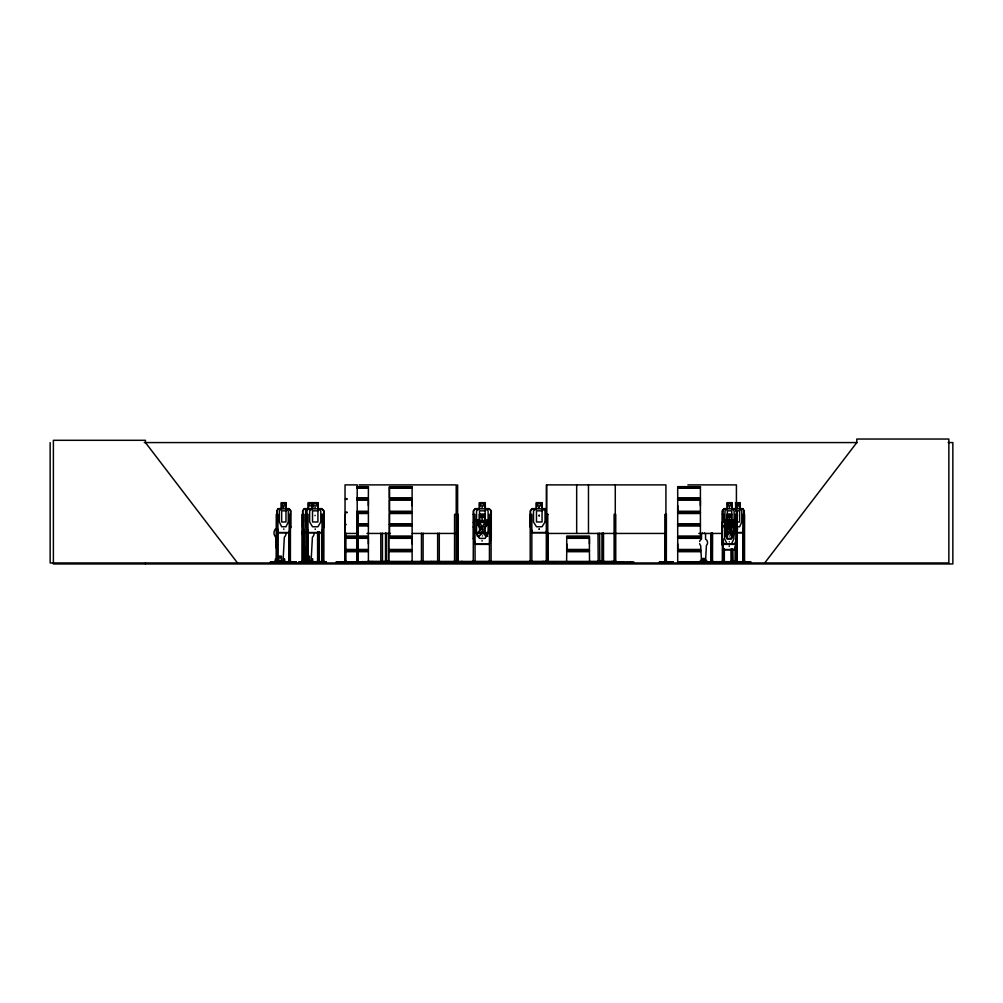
<?xml version="1.0" encoding="UTF-8"?>
<svg xmlns="http://www.w3.org/2000/svg" width="1003" height="1003" viewBox="0 0 1003 1003"><rect width="100%" height="100%" fill="white"/><g stroke="black" fill="none" stroke-linecap="round" stroke-linejoin="round"><path stroke-width="1.5" d="M368.364 543.877L368.364 538.31L345.671 538.31M368.364 505.688L368.364 500.121L357.03 500.121M389.427 511.267L389.427 500.121L412.12 500.121L412.095 511.267L389.402 511.267L389.402 500.121M412.095 543.877L412.095 538.31L389.402 538.31M412.095 505.688L412.095 500.121M566.72 549.456L566.72 538.31L589.438 538.31L589.413 549.456L566.72 549.456L566.745 543.877M589.413 543.877L589.413 538.31M700.407 549.456L677.702 549.456L677.715 543.877M677.702 511.267L677.702 500.121L700.407 500.121L700.395 511.267L677.702 511.267L677.715 505.688M700.395 505.688L700.395 500.121M467.059 562.959L467.047 561.943L448.842 561.943L448.855 562.959L467.047 562.783M448.842 562.031L467.047 561.968M555.913 562.959L555.913 561.943L537.696 561.943L537.708 562.959L555.9 562.783M537.708 562.031L555.9 561.968M376.664 562.959L397.802 562.946L397.777 561.943L397.79 562.821M376.689 562.959L376.689 561.943L392.988 561.943L392.988 562.959M394.881 562.783L394.894 561.943M311.143 560.614L312.409 537.219A6.068 6.068 0 0 0 314.177 532.919M336.281 562.031L345.32 561.943L336.281 562.031L336.168 562.946L366.697 562.959M279.9 557.292L280.025 557.066M307.984 557.154L308.31 557.342M283.736 507.104L283.598 507.681M729.557 507.205L729.306 507.681M389.402 562.884L412.145 562.482L412.095 551.7L389.402 551.7M566.582 562.846L589.463 562.457M703.028 559.147L703.868 558.796L703.404 559.511M315.18 507.317L314.942 507.681M340.544 562.031L340.606 562.959M737.368 505.036L737.468 504.396L737.656 505.048M742.533 532.53L743.975 526.763L743.975 510.828M742.584 508.634L744.264 510.74L744.264 526.788L742.634 532.731L736.791 532.731M737.418 515.68L737.594 515.68M289.04 532.731L290.757 526.788L290.757 510.74L288.989 508.634M290.757 526.788L289.165 532.731L278.182 532.731M734.898 544.366L736.49 538.385M736.653 538.423L735.011 544.366L723.677 544.366L722.31 538.423M734.66 549.544L736.378 543.764L736.428 484.888L687.87 484.888M734.773 549.744L736.528 543.802M594.641 562.821L594.528 561.943M595.092 562.821L595.23 561.943L608.846 561.943L608.884 562.946M595.143 562.783L608.796 562.696L608.808 561.968M729.394 515.279L729.595 515.918M540.216 562.031L540.115 562.821M552.979 562.783L553.067 561.943L553.092 562.946M562.833 562.959L562.796 561.943L589.551 561.943M704.658 562.783L704.745 561.943L750.808 562.031L700.959 561.993L700.495 560.313L700.495 562.42C698.978 563.059 702.025 563.034 700.495 562.42M717.183 562.031L717.27 562.959M724.881 562.031L724.968 562.959M279.574 557.254L280.702 557.229L280.213 556.703M270.371 562.821L270.534 561.943L282.094 561.943L282.094 562.959L283.598 562.909M282.069 561.943L281.968 562.783L270.459 562.696M279.398 557.242L280.464 556.953M703.956 559.135L703.266 559.335M716.869 562.031L716.969 562.959M314.992 515.68L315.105 515.341M323.681 526.763L321.712 532.53L304.461 532.53L302.831 526.763L302.768 510.853L304.523 508.834L321.762 508.834L323.681 510.828L323.63 562.959M321.787 508.634L323.881 510.74L323.881 526.788L321.85 532.731L304.323 532.731L302.58 526.788L302.58 510.778L304.436 508.634M482.017 515.918L482.318 515.68M482.017 516.67L482.318 516.445M482.017 527.553L482.23 526.888L481.929 527.528M482.092 515.68L481.929 515.893M482.092 516.445L481.929 516.658M491.094 526.763L489.1 532.53L475.359 532.53L473.566 526.763M491.282 526.788L489.238 532.731L475.209 532.731L473.366 526.788M491.094 538.385L489.1 544.165L475.359 544.165L473.566 538.385L473.566 510.853L475.359 508.834L489.1 508.834L491.094 510.828L491.094 562.959L491.282 561.178L489.251 561.178L489.251 562.959M547.036 529.647L546.033 532.53L532.305 532.53L530.512 526.763L530.512 510.853L532.305 508.834L546.033 508.834M546.999 530.361L546.184 532.731L532.154 532.731L530.311 526.788L530.311 510.778L532.204 508.634L536.279 508.634L536.279 502.666L542.259 502.666L542.259 508.634L546.121 508.634M538.862 515.893L539.15 515.254M299.019 562.821L299.22 561.943L308.498 561.943L308.498 562.959M299.107 562.783L308.347 562.783M305.464 562.507L304.661 562.871L305.363 562.144L306.091 562.859L303.596 562.144L302.893 562.871L304.248 562.821M305.012 562.031L305.125 562.959M307.382 557.054L308.51 556.602L308.648 557.768M357.983 562.846L357.895 561.178L356.83 561.178M364.127 562.821L364.252 562.031M472.94 562.031L472.814 562.821M581.401 562.783L581.439 562.031M283.836 529.371L283.799 528.857M279.699 557.242L280.364 557.242M307.771 557.242L308.435 557.242M731.776 522.5L729.256 527.917C727.288 518.99 722.097 521.635 728.316 529.271C721.709 537.407 727.438 539.915 729.344 530.587C731.363 539.902 736.854 537.407 730.297 529.308L733.331 522.438L727.25 522.463M276.853 562.507L276.113 562.934L276.126 561.178L278.094 561.178L278.094 562.959L276.64 562.921L276.753 510.778L278.358 508.634M276.916 510.853L278.42 508.834M722.323 562.959L722.436 510.778L723.94 508.634L727.288 508.634L727.175 502.666L732.027 502.666M722.586 510.853L724.066 508.634M722.198 543.802L722.198 522.4L723.715 520.269L727.1 520.269M722.361 522.475L723.84 520.269M722.473 522.475L723.903 520.469M723.677 549.744L722.072 543.802L722.072 527.779L723.715 525.647M307.946 556.703C307.908 557.004 308.636 556.866 307.645 557.254M764.712 562.959L856.788 442.574L856.788 439.038L948.851 439.038L948.851 562.959L50.15 562.959L50.15 442.574M280.777 557.054C278.483 555.06 279.937 559.887 280.752 557.054M345.671 551.7L368.389 551.7L368.389 562.457L345.671 562.884M308.397 508.634L306.517 510.778L306.517 526.788L308.297 532.731M317.913 502.867L308.422 502.867L308.485 508.834L306.705 510.853L306.755 526.763M473.366 522.4L475.272 520.269L479.346 520.269L479.346 514.301L485.314 514.301L485.314 520.269L489.176 520.269L491.294 522.375M473.566 522.475L475.359 520.469L489.1 520.469L491.094 522.463M729.595 529.358L729.52 528.857M284.338 562.144L284.338 561.517L274.998 561.517L274.283 562.871L275.712 562.859M276.226 558.984L275.474 558.984L274.822 562.871L275.624 562.507L274.91 562.507M274.998 562.144L277.267 562.909M276.64 562.921L277.292 562.144L278.019 562.859M282.232 562.507L281.655 562.921L282.946 562.507M282.144 562.871L282.846 562.144L284.802 562.859L283.924 558.984M283.373 562.871L284.275 561.517M285.341 562.859L283.962 562.921L284.614 562.144L285.416 562.846M303.157 562.507L302.354 562.871L303.069 562.144L303.784 562.859L303.821 531.628M304.348 562.909L304.837 562.144L305.551 562.859L304.837 562.47M310.303 562.507L309.726 562.921L310.391 562.144L311.67 562.909L310.917 562.144L310.215 562.871L311.018 562.507M312.159 562.144C309.914 562.796 314.44 563.247 312.159 562.144L312.309 561.517L303.069 561.517M706.099 561.993L706.563 560.313L706.237 562.934M677.677 562.896L706.563 562.42M727.325 508.834L724.956 510.828L724.956 521.974L726.736 525.559M727.25 520.469L724.868 522.463L724.868 533.609L727.25 538.385L731.714 538.385L734.108 533.609L734.108 522.463L731.714 520.469M729.294 541.783L729.319 541.858M566.582 562.558L566.745 551.7L589.438 551.7L589.551 562.959M308.485 508.834L305.652 510.828L305.652 521.974M312.522 502.867L312.522 508.834L309.639 510.828L309.639 521.974L312.522 526.763L317.913 526.763L320.797 521.974L320.797 510.828L317.913 508.834L317.863 502.867M729.231 524.644L729.206 524.118M479.534 520.469L476.55 522.463L476.55 533.609L479.534 538.385L485.113 538.385L488.097 533.609L488.097 522.463L485.113 520.469M562.645 562.821L575.534 562.696L575.534 562.031M729.281 546.459L729.256 545.883M724.304 562.821L724.354 548.854M302.893 562.821L302.718 561.178M307.608 562.821L307.608 561.178M277.355 562.934L277.342 561.178M705.059 562.934L705.773 562.946M358.046 562.821L357.833 514.401L356.993 514.401L356.968 562.959M421.273 561.943L421.009 562.821M580.75 562.821L580.524 561.693M308.51 557.894L307.407 557.442M677.702 524.268L677.702 513.511L700.407 513.511L700.407 524.268L677.476 524.519L700.433 524.745M737.581 529.459L737.581 528.857M315.205 529.459L315.193 528.857M482.293 529.383L482.305 528.857M729.432 519.278L729.256 518.701M389.402 524.268L389.402 513.511L412.12 513.511L412.12 524.268L389.177 524.519L412.145 524.745M539.401 515.931L539.213 515.279M144.282 442.574L857.264 442.574M948.148 442.574L952.85 442.574L952.85 563.962L53.385 563.962L53.385 440.304L145.46 440.304L145.46 442.574L237.523 562.959M359.099 484.888L456.215 484.888L456.215 562.959M357.03 486.618L368.414 486.668M389.377 486.668L412.145 486.668M677.677 486.668L700.433 486.668M357.03 487.069L368.414 487.119L368.364 497.877L357.03 497.877M357.03 487.784L368.364 487.784M412.095 487.784L389.427 487.784L389.427 497.877L412.12 497.877L412.12 487.119L389.377 487.069L389.402 497.877M677.715 487.784L700.395 487.784M357.03 487.809L368.339 487.809M389.452 487.809L412.07 487.809M677.74 487.809L700.37 487.809M345.521 498.654L347.063 498.654M357.03 498.654L368.552 498.654M389.252 498.654L412.271 498.654M677.539 498.654L700.57 498.654M345.521 499.344L347.063 499.344M357.03 499.344L368.552 499.344M389.252 499.344L412.271 499.344M677.539 499.344L700.57 499.344M735.425 502.666L739.913 502.666L739.913 508.634M281.53 502.867L285.98 502.867M739.763 502.867L735.575 502.867L735.713 508.834L742.659 508.834M312.823 503.857L309.425 503.857L309.425 505.851L312.823 505.851M736.302 503.857L738.91 503.857L738.91 505.851L736.302 505.851M278.232 508.634L281.504 508.634M289.127 508.634L286.005 508.634L286.131 502.666L281.379 502.666L281.379 508.634M304.373 508.634L312.334 508.634L312.284 502.666L312.472 508.834M321.838 508.634L318.051 508.634L318.101 502.666L308.234 502.666L308.234 508.634M731.914 508.634L735.099 508.634M739.775 508.634L742.721 508.634M278.295 508.834L289.052 508.834L290.594 510.828M724.016 508.834L735.036 508.834M729.457 532.731L735.023 532.731L736.766 526.788L736.766 510.74L736.616 562.959M744.264 510.74L744.113 562.959M276.753 510.778L276.878 526.788L278.42 532.53M722.436 510.778L722.436 526.788M735.575 510.828L739.625 510.828L739.625 521.974L736.929 521.974M357.03 511.267L368.389 511.267L368.389 500.121M345.521 512.044L347.063 512.044M357.03 512.044L368.552 512.044M389.252 512.044L412.271 512.044M677.539 512.044L700.57 512.044M345.521 512.734L347.063 512.734M357.03 512.734L368.552 512.734M389.252 512.734L412.271 512.734M677.539 512.734L700.57 512.734M357.03 513.511L368.389 513.511L368.389 524.268L357.03 524.293M731.877 514.301L726.974 514.301L727.012 525.848L724.63 527.829L724.63 538.987L727.012 543.764L731.475 543.764L733.857 538.987L733.857 527.829L731.475 525.848L731.475 519.867M290.469 514.401L289.203 514.401L289.203 562.959M321.875 514.401L323.63 514.401M456.215 514.401L454.572 514.401L454.56 562.959M457.619 514.401L458.271 514.401L458.258 562.959M473.253 514.401L474.908 514.401L475.096 562.959M479.534 514.501L485.113 514.501M491.094 514.401L489.439 514.401L489.439 562.959M546.472 514.401L548.227 514.401M722.473 514.401L723.777 514.401L723.777 520.657M727.137 514.501L731.714 514.501M482.067 518.664L482.13 519.278M731.751 519.667L726.849 519.667L726.849 525.647M727.012 519.867L731.588 519.867M731.751 520.269L734.961 520.269M723.79 520.469L734.898 520.469L736.49 522.463M728.805 521.974L731.751 521.974M736.528 522.375L734.848 520.269M357.03 523.955L368.364 523.98M412.095 523.98L389.427 523.98L389.427 513.511M677.715 523.98L700.395 523.98M346.048 524.268L346.11 524.745M357.03 524.745L368.414 524.745M357.03 524.807L368.414 524.857M389.377 524.857L412.145 524.857M677.677 524.857L700.433 524.857M357.03 525.284L368.414 525.259L368.364 536.053L345.671 536.053M723.602 525.647L726.974 525.647M731.638 525.647L734.848 525.647L736.528 527.754L734.723 525.647M357.03 525.948L368.364 525.961M412.095 525.961L389.427 525.961L389.427 536.053L412.12 536.053L412.12 525.309L389.377 525.309L389.402 536.053M677.715 525.961L700.395 525.961M734.785 525.848L723.664 525.848L722.072 527.779M276.878 526.788L278.307 532.731M302.58 526.788L304.385 532.731M306.517 526.788L308.347 532.731M728.805 526.763L731.751 526.763L734.121 521.974L734.121 510.828L731.751 508.834L731.877 502.867L727.325 502.867L727.451 508.834M729.494 527.39L729.62 527.528M278.295 532.53L289.052 532.53M728.679 532.53L734.911 532.53L736.616 526.763L739.625 526.763L741.806 521.974L741.806 510.828L739.625 508.834L739.625 502.867M736.816 532.53L742.659 532.53M345.032 533.446L357.206 533.446M366.935 533.446L390.43 533.446M412.358 533.446L456.215 533.446M546.61 533.446L665.917 533.446M698.84 533.446L722.336 533.446M566.72 536.053L589.438 536.053M345.521 536.831L368.552 536.831M389.252 536.831L412.271 536.831M566.57 536.831L589.601 536.831M677.539 536.831L700.57 536.831M345.521 537.533L368.552 537.533M389.252 537.533L412.271 537.533M566.57 537.533L589.601 537.533M677.539 537.533L700.57 537.533M700.407 538.31L677.702 538.31L677.702 549.456M482.079 540.404L482.079 541.106M723.79 544.165L734.898 544.165M345.671 549.456L368.389 549.456L368.389 538.31M389.402 549.456L412.12 549.456L412.12 538.31M734.785 549.544L723.664 549.544L722.361 543.764M723.552 549.744L734.898 549.744M345.521 550.233L368.552 550.233M389.252 550.233L412.271 550.233M566.57 550.233L589.601 550.233M677.539 550.233L700.57 550.233M345.521 550.923L368.552 550.923M389.252 550.923L412.271 550.923M566.57 550.923L589.601 550.923M677.539 550.923L700.57 550.923M700.407 551.7L677.702 551.7L677.702 562.457M306.755 556.201L309.538 556.201L309.538 561.517M304.298 558.984L303.545 558.984L303.658 562.934M311.933 558.984L312.698 558.984L312.698 562.144C314.98 563.134 310.491 563.122 312.685 562.144L299.145 562.031M277.004 560.614L283.084 560.614L284.338 537.219A6.068 6.068 0 0 0 286.106 532.919M277.806 561.016L279.248 561.016M302.091 561.178L304.21 561.178M306.065 561.178L308.184 561.178L308.184 562.959M475.096 561.178L473.065 561.178L473.128 562.959M546.196 561.178L548.39 561.178L548.365 562.946M597.801 561.178L599.832 561.178M613.949 561.178L615.892 561.178L615.842 562.959M710.776 561.178L712.744 561.178L712.719 562.959M722.298 561.178L724.517 561.178L724.492 562.959M732.93 561.178L730.974 561.178L730.999 562.959M742.747 561.178L744.715 561.178L744.69 562.959M367.336 561.429L615.027 561.429M277.693 561.693L289.052 561.693M304.009 561.693L321.863 561.693M367.875 561.693L380.626 561.693M385.516 561.693L386.155 561.693M388.311 561.693L388.951 561.693M423.291 561.693L437.458 561.693M457.619 561.693L458.271 561.693M475.096 561.693L489.251 561.693M532.029 561.693L546.196 561.693M546.472 561.693L547.136 561.693M589.3 561.693L597.813 561.693M712.28 561.693L723.025 561.693L723.025 562.959M723.928 561.693L743.21 561.693M284.651 561.943L296.224 561.943L296.387 562.821L284.752 562.696L284.752 562.031M316.497 562.959L316.497 561.943C330.238 560.652 329.134 564.188 316.735 562.821M366.584 562.031L348.517 561.943L348.643 562.846M439.477 561.943L439.728 562.821M471.498 561.943L477.767 561.943M491.194 561.943L501.337 561.943L501.337 562.959M529.584 561.943L523.917 561.943L523.917 562.959M530.8 561.943L537.031 561.943L537.031 562.959M590.917 561.943L622.123 562.031L609.31 561.968L609.423 562.821M659.472 562.959L659.472 561.943L673.126 561.943L673.101 562.959M296.286 562.031L270.459 562.031L270.559 562.959M316.622 562.031L326.213 562.031M368.364 562.169L345.696 562.169L368.339 562.181M376.689 562.031L412.095 562.169M562.733 562.031L589.413 562.169L566.77 562.181M673.176 562.031L659.535 561.968M677.715 562.169L700.395 562.169L677.74 562.181M389.452 562.181L412.07 562.181M276.678 562.507L277.392 562.507M283.999 562.507L284.714 562.507M302.981 562.507L303.696 562.507M312.071 562.507L312.786 562.507M609.322 562.696L622.148 562.783M659.635 562.821L673.264 562.821M704.695 562.696L750.833 562.783M482.443 535.878L482.418 535.953M482.217 507.104L482.029 507.681M737.518 507.104L737.381 507.681M491.32 561.943L491.533 562.821M456.578 562.031L456.503 562.783M382.632 561.943L382.87 562.783M321.411 561.943L321.374 562.959M322.276 562.821L322.464 561.968M317.374 562.821L317.412 561.178L319.531 561.178L319.531 562.959M743.236 562.821L743.348 531.628M742.634 562.783L742.584 561.968L742.496 562.959M732.152 562.821L732.127 561.178M738.258 561.943L738.221 562.959M731.2 562.821L731.137 548.854M718.223 562.821L718.11 561.968L718.035 562.959M588.761 562.821L575.872 562.696L575.872 562.031M736.641 562.783L736.766 561.178M275.524 562.144L276.251 562.859L276.276 514.401L277.944 514.401L277.856 562.959M734.66 525.848L736.252 527.829L736.252 543.764M734.973 508.634L736.766 510.74M734.911 508.834L736.49 510.828M742.533 508.834L744.113 510.828M473.366 538.423L475.209 544.366L489.238 544.366L491.294 538.423L491.282 510.74L489.176 508.634L485.314 508.634L485.314 502.666L479.334 502.666L479.334 508.634L475.272 508.634L473.366 510.778L473.253 562.959M722.473 538.385L723.903 544.165M722.361 538.385L723.79 544.366M379.585 562.783L379.585 562.031M303.821 537.219L305.075 560.614M276.339 548.139L275.75 537.219A6.068 6.068 0 0 1 275.75 528.631M750.708 561.943L750.708 562.959M744.552 562.959L744.552 514.401L742.922 514.401L742.784 562.959M744.251 561.178L744.251 562.959M743.85 561.178L743.913 562.959M742.985 561.178L742.985 562.959M739.775 502.666L739.763 508.834M737.456 561.943L737.456 562.959M737.155 562.959L737.155 561.178L735.149 561.178L735.161 562.959M736.967 562.959L737.004 514.401L735.312 514.401L735.312 526.926M736.352 561.178L736.403 562.959M735.7 548.854L735.7 562.959M735.613 548.704L735.55 562.959M735.312 545.72L735.312 562.959M732.767 548.854L732.905 562.959M732.691 561.178L732.691 562.959M732.34 548.854L732.478 562.959M731.914 502.666L732.027 508.634M732.065 561.178L732.065 562.959M731.588 514.501L731.588 525.848M731.576 548.854L731.576 562.959M731.438 561.178L731.413 562.959M730.523 561.943L730.523 562.959M728.053 561.943L728.053 562.959M727.325 521.974L727.325 510.828L731.751 510.828L731.714 533.609L727.25 533.609L727.25 514.501M724.153 548.854L724.066 562.959M723.928 548.854L723.928 562.959M723.715 561.178L723.564 562.959L723.514 561.178M722.712 510.853L722.712 522.425M722.586 561.178L722.586 562.959M712.581 533.195L712.506 562.959M712.28 561.178L712.28 562.959M712.143 533.195L712.143 562.959M711.879 561.178L711.942 562.959M711.378 533.195L711.378 562.959M711.014 561.178L711.014 562.959L710.951 533.195M704.783 561.943L704.783 562.959M704.457 561.993L704.457 558.458L702.601 558.458L702.601 561.993M688.798 561.693L688.785 562.959M687.807 561.943L687.757 562.959M666.519 562.959L666.519 561.178L664.663 561.178L664.701 562.959M666.343 562.959L666.393 514.401L664.826 514.401L664.889 562.959M665.917 562.959L665.917 484.888L546.61 484.888L546.572 562.959M665.729 561.178L665.729 562.959M665.566 561.178L665.503 562.959M665.302 533.107L665.302 562.959M665.177 561.178L665.177 562.959M633.871 562.959L633.871 561.943L629.596 561.943L629.596 562.959M631.627 561.943L631.627 562.959M630.423 561.943L630.423 562.959M628.63 562.959L628.63 561.943L622.963 561.943L622.963 562.959M627.414 561.943L627.414 562.959M624.179 561.943L624.179 562.959M622.036 561.943L622.036 562.959M621.208 561.943L621.208 562.959M619.992 561.943L619.992 562.959M615.717 562.959L615.717 514.401L614.112 514.401L614.112 562.959M615.416 561.178L615.416 562.959M615.278 484.888L615.278 562.959M615.077 561.178L615.027 562.959M614.287 561.429L614.413 562.959M613.974 561.178L613.874 562.959M612.657 561.943L612.657 562.959L612.457 561.429M611.968 561.943L611.968 562.959M611.479 561.429L611.479 562.959M610.3 561.943L610.3 562.959M609.235 561.943L609.235 562.959M608.533 561.943L608.533 562.959M607.254 561.943L607.254 562.959M605.799 561.943L605.799 562.959M604.521 561.943L604.521 562.959M603.643 562.946L603.643 561.178L601.787 561.178L601.825 562.946M603.518 533.107L603.518 562.946M603.041 533.107L603.167 562.946M602.853 561.178L602.778 562.946M601.95 533.107L601.938 562.946M599.882 561.943L599.882 562.959M599.644 533.195L599.819 562.959M599.455 561.178L599.455 562.959M598.189 561.178L598.202 562.959L598.001 533.195M597.813 561.178L597.801 562.959M597.525 561.943L597.525 562.959M596.935 561.943L596.935 562.959M596.848 561.943L596.81 562.959M596.296 561.943L596.296 562.959M595.255 561.943L595.255 562.946M593.325 561.943L593.325 562.959M592.71 561.943L592.71 562.959M588.573 561.943L588.573 562.959M588.473 484.888L588.473 533.446M588.41 561.943L588.41 562.959M588.335 561.943L588.335 562.959M586.341 561.943L586.341 562.959M584.185 561.943L584.185 562.959M584.097 561.943L584.097 562.959M583.646 561.693L583.646 562.959M582.893 561.943L582.893 562.959M582.392 561.943L582.392 562.959M582.292 561.943L582.292 562.959M582.066 561.943L581.916 562.959M581.677 561.943L581.677 562.959M581.564 561.943L581.564 562.959M581.076 561.943L581.076 562.959M580.963 561.693L580.963 562.959M580.236 561.943L580.236 562.959M579.91 561.943L579.947 562.959M578.731 561.943L578.731 562.959M577.904 561.943L577.904 562.959M577.377 561.943L577.377 562.959M577.126 561.943L577.126 562.959M576.675 484.888L576.675 533.446M576.186 561.943L576.186 562.959M575.622 561.943L575.785 562.959M575.346 561.943L575.271 562.959M573.967 561.943L574.055 562.959M572.374 561.943L572.374 562.959M570.883 561.693L570.883 562.959M570.72 561.943L570.72 562.959M570.444 561.693L570.444 562.959M566.432 561.943L566.432 562.959M565.153 561.943L565.153 562.959M548.227 533.107L548.215 562.959M547.914 561.178L547.914 562.946M547.776 514.401L547.776 562.946M547.575 561.178L547.513 562.946M547.312 561.178L547.212 562.959M547.049 514.401L547.111 562.959M546.923 561.178L546.923 562.946M546.485 484.888L546.472 562.959M546.309 561.178L546.196 562.959M543.789 561.429L543.789 562.959M542.748 561.429L542.698 562.959M541.695 561.943L541.695 562.959M540.304 561.943L540.304 562.946M539.062 507.643L539.263 507.042L538.975 507.681M539.188 561.943L539.188 562.959M537.809 561.943L537.871 562.959M536.893 561.943L536.818 562.959M535.853 561.943L535.853 562.959M532.029 562.959L532.029 561.178L530.01 561.178L530.01 562.959M531.841 562.959L531.841 514.401L530.198 514.401L530.198 562.959M531.653 561.178L531.653 562.959M531.314 561.429L531.314 562.959M530.926 561.429L530.926 562.959M530.386 561.178L530.386 562.959M529.471 561.429L529.584 562.959M528.368 561.943L528.368 562.959M525.133 561.943L525.133 562.959M522.137 562.959L522.137 561.943L520.833 561.943L520.833 562.959M520.921 561.943L520.921 562.959M519.115 562.959L519.115 561.943L517.899 561.943L517.899 562.959M516.971 562.959L516.971 561.943L512.709 561.943L512.709 562.959M514.74 561.943L514.74 562.959M513.523 561.943L513.523 562.959M511.668 562.959L511.668 561.943L510.452 561.943L510.452 562.959M508.671 562.959L508.671 561.943L502.992 561.943L502.992 562.959M507.455 561.943L507.455 562.959M504.208 561.943L504.208 562.959M500.133 561.943L500.133 562.959M496.184 561.943L496.184 562.959M495.683 561.943L495.683 562.959M495.206 561.943L495.206 562.959M493.526 561.943L493.526 562.959M493.2 561.943L493.238 562.959M492.022 561.943L492.022 562.959M490.893 561.178L490.893 562.959M489.64 561.178L489.64 562.959M486.856 562.959L486.856 561.943L478.431 561.943L478.431 562.959M484.625 561.943L484.625 562.959M483.408 561.943L483.408 562.959M482.919 561.943L482.919 562.959M482.43 561.943L482.43 562.959M480.75 561.943L480.75 562.959M480.424 561.943L480.462 562.959M479.246 561.943L479.246 562.959M476.061 561.943L476.061 562.959M474.707 561.178L474.707 562.959M473.454 561.178L473.454 562.959M462.258 561.429L462.258 562.959M461.693 561.429L461.693 562.959M458.722 561.429L458.722 562.959M458.446 562.959L458.459 561.178L457.443 561.178L457.355 562.959M458.083 561.429L458.158 562.959M457.631 484.888L457.619 562.959M456.34 562.959L456.403 561.178L454.372 561.178L454.384 562.959M456.014 561.178L456.026 562.959M455.575 561.429L455.575 562.959M454.748 561.178L454.748 562.959M439.477 562.959L439.477 561.178L437.458 561.178L437.458 562.959M439.289 533.195L439.289 562.959M439.101 561.178L439.101 562.959M437.835 561.178L437.835 562.959M437.647 533.195L437.647 562.959M433.823 561.429L433.823 562.959M431.315 561.429L431.315 562.959M423.291 562.959L423.291 561.178L421.273 561.178L421.273 562.959M423.103 533.195L423.103 562.959M422.915 561.178L422.915 562.959M421.649 561.178L421.649 562.959M421.461 533.195L421.461 562.959M406.842 562.959L406.842 561.943L400.423 561.943L400.423 562.959M405.463 561.943L405.35 562.959M404.347 561.943L404.347 562.959M403.682 561.943L403.682 562.959M403.607 561.943L403.607 562.959M402.93 561.943L402.93 562.959M401.802 561.943L401.94 562.959M399.482 562.959L399.482 561.943L393.815 561.943L393.815 562.959M398.266 561.943L398.266 562.959M389.766 561.943L389.766 562.959M388.951 533.107L388.951 562.946L389.151 561.178L388.136 561.178L388.136 562.946M388.487 561.943L388.487 562.959M388.362 533.107L388.311 562.946M386.331 562.959L386.305 561.178L385.29 561.178L385.252 562.959M386.142 533.107L386.155 562.959M385.516 533.107L385.516 562.959M382.582 562.959L382.644 561.178L380.613 561.178L380.626 562.959M382.456 533.195L382.456 562.959M382.268 561.178L382.256 562.959M381.002 561.178L381.002 562.959M380.801 533.195L380.814 562.959M372.251 561.429L372.251 562.959M369.743 561.429L369.743 562.959M368.703 561.429L368.703 562.959M366.459 561.693L366.571 562.959M365.242 561.943L365.242 562.959M365.155 561.429L365.155 562.959M364.377 561.943L364.49 562.959M362.647 561.429L362.647 562.959M360.93 561.693L360.93 562.946M358.961 561.943L358.961 562.946M358.848 561.943L358.848 562.946M357.62 514.401L357.595 562.959M357.206 562.959L357.206 484.888L345.032 484.888L345.032 562.946M356.679 561.943L356.679 562.959M356.529 561.693L356.529 562.959M355.977 561.693L355.977 562.959M354.347 561.943L354.347 562.946M349.871 561.693L349.871 562.959M349.32 561.693L349.32 562.959M349.169 561.943L349.169 562.959M346.035 562.946L346.035 561.178L344.869 561.178L344.869 562.946M345.872 533.107L345.897 562.946M345.245 514.401L345.27 562.946M326.088 561.943L326.088 562.959M323.819 562.959L323.819 561.178L321.7 561.178L321.7 562.959M323.467 514.401L323.467 562.959M322.276 561.178L322.251 562.959M322.038 514.401L322.013 562.959M321.875 530.06L321.863 562.959M319.355 531.628L319.33 562.959M319.155 531.628L319.205 562.959M318.941 561.178L318.904 562.959M318.039 561.178L318.001 562.959M317.801 531.628L317.801 562.959M317.587 531.628L317.612 562.959M312.347 561.517L312.397 562.144M311.996 558.984L311.933 561.517M308.021 562.959L307.996 514.401L306.241 514.401L306.228 562.959M307.833 531.628L307.833 562.959M306.617 561.178L306.642 562.959M306.416 514.401L306.379 562.959M304.248 558.984L304.172 562.959M304.009 562.959L304.034 514.401L302.267 514.401L302.267 562.959M302.68 561.178L302.68 562.959M302.48 514.401L302.417 562.959M299.258 561.943L299.258 562.959M296.186 561.943L296.186 562.959M290.619 562.959L290.619 561.178L288.638 561.178L288.651 562.959M290.469 510.828L290.381 562.959M289.403 561.178L289.466 562.959M289.052 561.178L289.052 562.959M288.801 531.628L288.801 562.959M285.855 502.867L285.98 508.834L288.287 510.828L288.287 521.974L285.98 526.763L281.655 526.763L279.348 521.974L279.348 510.828L281.655 508.834L281.655 502.867M284.651 562.959L284.626 558.984L283.862 558.984L283.862 561.517M281.504 502.666L281.53 508.834M281.467 561.517L281.467 556.201L278.684 556.201L278.684 561.517M277.693 561.178L277.693 562.959M277.543 531.628L277.543 562.959M277.041 510.853L277.041 526.763M276.941 561.178L276.878 562.959M276.527 561.178L276.527 562.959M275.223 561.517L275.135 562.144M145.46 562.959L145.46 563.962M302.254 534.499A6.068 6.068 0 0 1 302.254 531.352M699.618 543.689A4.05 4.05 0 0 0 700.671 545.507L701.511 561.116L705.56 561.116L706.4 545.507A4.05 4.05 0 0 0 705.56 539.138L705.56 534.775A2.019 2.019 0 0 0 704.545 533.019M699.618 541.595A4.05 4.05 0 0 1 701.511 539.138L701.511 534.775A2.019 2.019 0 0 1 702.514 533.019M729.269 536.116L729.281 536.053M314.967 524.481L314.967 524.481M539 524.481L539 524.481M487.558 536.166L485.64 536.354L482.355 530.587C480.098 539.614 472.726 537.821 481.076 529.271C473.203 521.221 479.935 519.291 482.255 527.917C484.512 519.328 491.646 521.134 483.546 529.308L487.558 536.166M488.097 521.974L485.113 526.763L479.534 526.763L476.55 521.974L476.55 510.828L479.534 508.834L479.534 502.867L485.113 502.867L485.113 508.834L488.097 510.828L488.097 521.974M545.043 521.974L542.059 526.763L536.48 526.763L533.496 521.974L533.496 510.828L536.48 508.834L536.48 502.867L542.059 502.867L542.059 508.834L545.043 510.828L545.043 521.974M701.674 562.42C700.157 563.059 703.203 563.034 701.674 562.42M539.363 529.321L538.987 528.819L539.388 529.421M700.433 487.094L677.677 487.069L677.715 497.877L700.407 497.877L700.407 487.119M285.203 503.857L282.432 503.857L282.432 505.851L285.203 505.851L285.203 503.857M316.948 503.857L313.488 503.857L313.488 505.851L316.948 505.851L316.948 503.857M484.123 503.857L480.537 503.857L480.537 505.851L484.123 505.851L484.123 503.857M541.056 503.857L537.47 503.857L537.47 505.851L541.056 505.851L541.056 503.857M730.961 503.857L728.115 503.857L728.115 505.851L730.961 505.851L730.961 503.857M285.98 510.828L281.655 510.828L281.655 521.974L285.98 521.974L285.98 510.828M317.913 510.828L312.522 510.828L312.522 521.974L317.913 521.974L317.913 510.828M485.113 510.828L479.534 510.828L479.534 521.974L485.113 521.974L485.113 510.828M542.059 510.828L536.48 510.828L536.48 521.974L542.059 521.974L542.059 510.828M484.123 515.492L480.537 515.492L480.537 517.485L484.123 517.485L484.123 515.492M730.911 515.492L728.053 515.492L728.053 517.485L730.911 517.485L730.911 515.492M730.673 520.87L727.814 520.87L727.814 522.851L730.673 522.851L730.673 520.87M485.113 522.463L479.534 522.463L479.534 533.609L485.113 533.609L485.113 522.463M700.433 525.309L677.677 525.284L677.715 536.053L700.407 536.053L700.407 525.309M731.475 527.829L727.012 527.829L727.012 538.987L731.475 538.987L731.475 527.829M743.624 562.959L743.624 561.178L743.549 562.959M711.654 562.959L711.654 561.178L711.578 562.959"/></g></svg>
